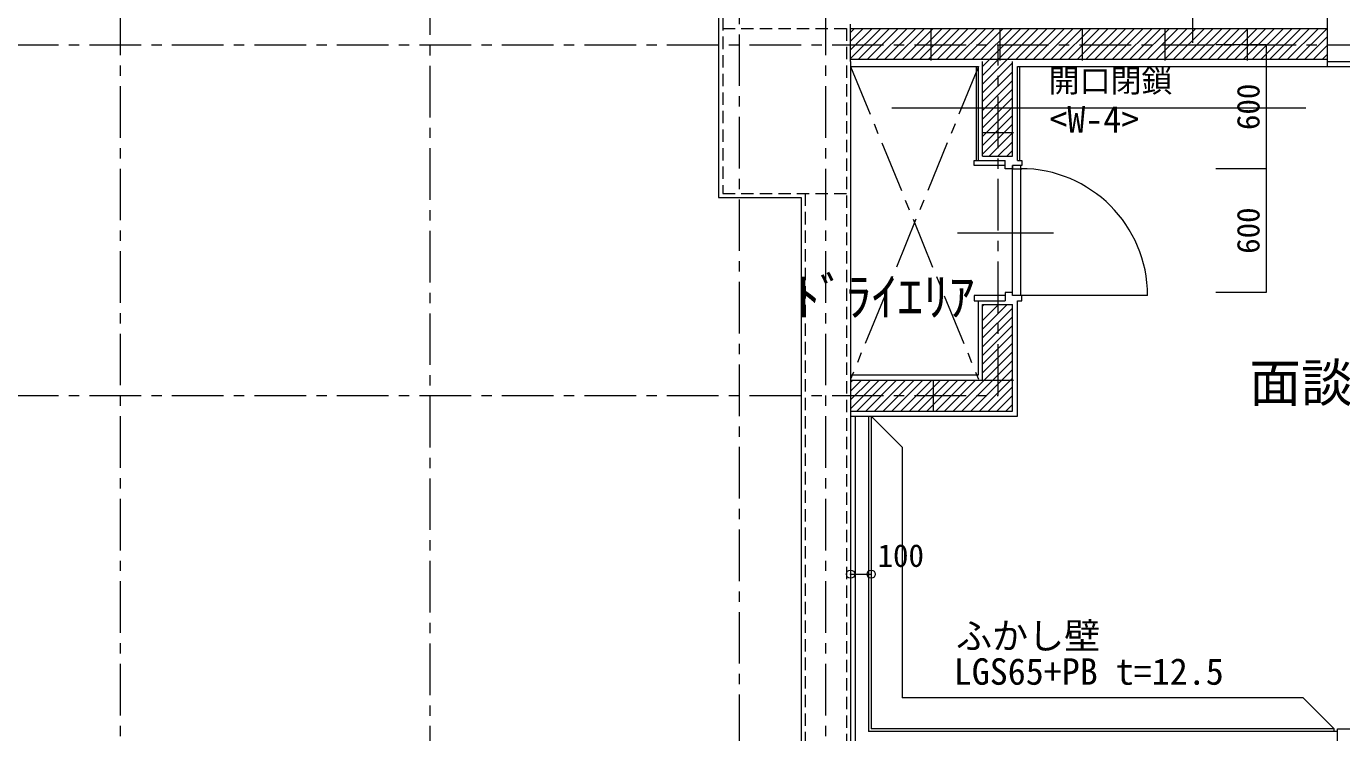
# Model space of a CAD drawing. Units: millimetres at full size, sheet at 1:50. Extents: x -17874 to 19699, y -20565 to 13459.
# Drawn here: x -12249 to -5872, y -6728 to -3304 of the extents above; entities that cross this region are included whole.
import ezdxf
from ezdxf.enums import TextEntityAlignment as Align

# ---------------------------------------------------------------- set-up
doc = ezdxf.new("R2010")
doc.units = ezdxf.units.MM
doc.header["$LTSCALE"] = 50
doc.header["$PDMODE"] = 32
doc.header["$PDSIZE"] = 40
doc.linetypes.add('CHAIN1', pattern=[8, 5, -1, 1, -1])
doc.linetypes.add('DASHED1', pattern=[1.8, 1.2, -0.6])
for name, color, linetype, lineweight in [('1-1_表（文字_固定）', 4, 'CHAIN1', 9), ('1-2', 3, 'Continuous', 18), ('1-3', 7, 'Continuous', 13), ('1-4', 4, 'Continuous', 9), ('1-5_建具姿図', 3, 'Continuous', 13), ('1-8', 134, 'Continuous', 5), ('E-F', 7, 'Continuous', 13)]:
    doc.layers.add(name, color=color, linetype=linetype, lineweight=lineweight)
doc.styles.add('ＭＳ ゴシック', font='')
doc.styles.get('ＭＳ ゴシック').set_extended_font_data('MS Gothic')

msp = doc.modelspace()

# ---------------------------------------------------------------- linework, layer by layer
at = {"layer": '1-1_表（文字_固定）'}
for p, q in [((-11793.07, -9444.31), (-11793.07, 8656.68)), ((-8793.07, 8656.68), (-8793.07, -9444.31)), ((-10293.07, 2104.37), (-10293.07, -9444.31)), ((-6593.07, -3384.31), (-6593.07, -854.87)), ((-8373.07, -9444.31), (-8373.07, -2954.47)), ((-14343.07, -3394.31), (-3761.15, -3394.31)), ((-7538.07, -5094.31), (-7538.07, -3394.31)), ((-14343.07, -5094.31), (-7538.07, -5094.31))]:
    msp.add_line(p, q, dxfattribs=at)
at = {"layer": '1-2'}
for p, q in [((-8893.07, -494.31), (-8893.07, -4134.31)), ((-8253.07, -3474.31), (-8253.07, -6854.31)), ((-8253.07, -3499.31), (-7633.07, -3499.31)), ((-7443.07, -3499.31), (-4568.9, -3499.31)), ((-8893.07, -4134.31), (-8493.07, -4134.31)), ((-8493.07, -4134.31), (-8493.07, -7094.31)), ((-5893.07, -6709.31), (-3248.07, -6709.31)), ((-5893.07, -6854.31), (-5893.07, -6709.31))]:
    msp.add_line(p, q, dxfattribs=at)
at = {"layer": '1-3', "linetype": 'DASHED1'}
msp.add_line((-8873.07, -3314.31), (-8273.07, -3314.31), dxfattribs=at)
at = {"layer": '1-3'}
for p, q in [((-8253.07, -3474.31), (-8253.07, -3294.31)), ((-5940.07, -3499.31), (-5940.07, -3264.31)), ((-7613.07, -3934.31), (-7613.07, -3474.31)), ((-7613.07, -3934.31), (-7613.07, -3474.31)), ((-7613.07, -4652.53), (-7468.07, -4652.53)), ((-7613.07, -5019.31), (-7613.07, -4652.53)), ((-7468.07, -5169.31), (-7468.07, -4652.53)), ((-8253.07, -5019.31), (-7613.07, -5019.31)), ((-8253.07, -5019.31), (-7613.07, -5019.31)), ((-8253.07, -5169.31), (-7468.07, -5169.31)), ((-8253.07, -5169.31), (-7468.07, -5169.31)), ((-8153.07, -5194.31), (-8153.07, -6709.31)), ((-8253.07, -5959.87), (-8153.07, -5959.87)), ((-5908.07, -6709.31), (-8153.07, -6709.31))]:
    msp.add_line(p, q, dxfattribs=at)
at = {"layer": '1-3', "color": 4, "lineweight": 9}
for p, q in [((-7863.07, -3469.31), (-7863.07, -3314.31)), ((-7528.07, -3469.31), (-7528.07, -3314.31)), ((-7128.07, -3469.31), (-7128.07, -3314.31)), ((-6728.07, -3469.31), (-6728.07, -3314.31)), ((-6328.07, -3469.31), (-6328.07, -3314.31)), ((-7613.07, -3819.31), (-7463.07, -3819.31)), ((-7853.07, -5019.31), (-7853.07, -5169.31)), ((-7613.07, -5019.31), (-7463.07, -5019.31)), ((-8230.57, -5194.31), (-8230.57, -6786.81)), ((-8165.57, -5194.31), (-8165.57, -6721.81)), ((-6058.07, -6559.31), (-8003.07, -6559.31)), ((-5908.07, -6709.31), (-6058.07, -6559.31)), ((-5893.07, -6721.81), (-8165.57, -6721.81)), ((-5908.07, -6721.81), (-5908.07, -6709.31))]:
    msp.add_line(p, q, dxfattribs=at)
at = {"layer": '1-3', "color": 3, "lineweight": 18}
for p, q in [((-8253.07, -3499.31), (-7633.07, -3499.31)), ((-7633.07, -3954.31), (-7633.07, -3499.31)), ((-7443.07, -3954.31), (-7443.07, -3499.31)), ((-7633.07, -4994.31), (-7633.07, -4634.3)), ((-7443.07, -5194.31), (-7443.07, -4634.3)), ((-8253.07, -4994.31), (-7633.07, -4994.31)), ((-8253.07, -5194.31), (-7443.07, -5194.31))]:
    msp.add_line(p, q, dxfattribs=at)
at = {"layer": '1-3', "color": 4, "linetype": 'CHAIN1', "lineweight": 9}
for p, q in [((-8253.07, -3499.31), (-7633.07, -5014.31)), ((-7633.07, -3499.31), (-8253.07, -5014.31))]:
    msp.add_line(p, q, dxfattribs=at)
at = {"layer": '1-3', "color": 2}
msp.add_line((-8053.07, -3699.31), (-6046.43, -3699.31), dxfattribs=at)
at = {"layer": '1-3', "linetype": 'DASHED1'}
for points in [[(-8873.07, -474.31), (-8873.07, -4114.31), (-8273.07, -4114.31)], [(-8273.07, -3314.31), (-8273.07, -6874.31), (-5873.07, -6874.31)], [(-8473.07, -4114.31), (-8473.07, -7074.31), (-5873.07, -7074.31)]]:
    msp.add_lwpolyline(points, dxfattribs=at)
at = {"layer": '1-3'}
msp.add_lwpolyline([(-7613.07, -3934.31), (-7468.07, -3934.31), (-7468.07, -3474.31)], dxfattribs=at)
at = {"layer": '1-3', "color": 4, "lineweight": 9}
msp.add_lwpolyline([(-8153.07, -5194.31), (-8003.07, -5344.31), (-8003.07, -6559.31)], dxfattribs=at)
at = {"layer": '1-3', "color": 2}
for p in [(-8253.07, -5959.87), (-8153.07, -5959.87)]:
    msp.add_point(p, dxfattribs=at)
at = {"layer": '1-4'}
for p, q in [((-7653.07, -3954.31), (-7503.07, -3954.31)), ((-7269.99, -4306.81), (-7733.88, -4306.81)), ((-6813.08, -4609.3), (-7468.07, -4609.3))]:
    msp.add_line(p, q, dxfattribs=at)
for points in [[(-7503.07, -3979.31), (-7653.07, -3979.31), (-7653.07, -3954.31)], [(-7443.07, -3954.31), (-7423.07, -3954.31), (-7423.07, -3979.31), (-7468.07, -3979.31), (-7468.07, -3994.31), (-7503.07, -3994.31), (-7503.07, -3954.31)], [(-7503.07, -4609.3), (-7653.07, -4609.3), (-7653.07, -4634.3), (-7503.07, -4634.3)], [(-7468.07, -4609.3), (-7468.07, -4594.3), (-7503.07, -4594.3), (-7503.07, -4634.3)], [(-7443.07, -4634.3), (-7423.07, -4634.3), (-7423.07, -4609.3)]]:
    msp.add_lwpolyline(points, dxfattribs=at)
at = {"layer": '1-8', "color": 7, "lineweight": 13}
for p, q in [((-8253.07, -3314.31), (-5940.07, -3314.31)), ((-8253.07, -3464.31), (-5940.07, -3464.31))]:
    msp.add_line(p, q, dxfattribs=at)
at = {"layer": '1-8'}
for p, q in [((-8253.07, -3460.88), (-8106.5, -3314.31)), ((-8253.07, -3418.46), (-8148.93, -3314.31)), ((-8253.07, -3376.03), (-8191.35, -3314.31)), ((-8253.07, -3333.6), (-8233.78, -3314.31)), ((-8214.07, -3464.31), (-8064.07, -3314.31)), ((-8171.65, -3464.31), (-8021.65, -3314.31)), ((-8129.22, -3464.31), (-7979.22, -3314.31)), ((-8086.79, -3464.31), (-7936.79, -3314.31)), ((-8044.37, -3464.31), (-7894.37, -3314.31)), ((-8001.94, -3464.31), (-7851.94, -3314.31)), ((-7959.51, -3464.31), (-7809.51, -3314.31)), ((-7917.09, -3464.31), (-7767.09, -3314.31)), ((-7874.66, -3464.31), (-7724.66, -3314.31)), ((-7832.24, -3464.31), (-7682.24, -3314.31)), ((-7789.81, -3464.31), (-7639.81, -3314.31)), ((-7747.38, -3464.31), (-7597.38, -3314.31)), ((-7704.96, -3464.31), (-7554.96, -3314.31)), ((-7662.53, -3464.31), (-7512.53, -3314.31)), ((-7620.1, -3464.31), (-7470.1, -3314.31)), ((-7577.68, -3464.31), (-7427.68, -3314.31)), ((-7535.25, -3464.31), (-7385.25, -3314.31)), ((-7492.82, -3464.31), (-7342.82, -3314.31)), ((-7450.4, -3464.31), (-7300.4, -3314.31)), ((-7407.97, -3464.31), (-7257.97, -3314.31)), ((-7365.54, -3464.31), (-7215.54, -3314.31)), ((-7323.12, -3464.31), (-7173.12, -3314.31)), ((-7280.69, -3464.31), (-7130.69, -3314.31)), ((-7238.27, -3464.31), (-7088.27, -3314.31)), ((-7195.84, -3464.31), (-7045.84, -3314.31)), ((-7153.41, -3464.31), (-7003.41, -3314.31)), ((-7110.99, -3464.31), (-6960.99, -3314.31)), ((-7068.56, -3464.31), (-6918.56, -3314.31)), ((-7026.13, -3464.31), (-6876.13, -3314.31)), ((-6983.71, -3464.31), (-6833.71, -3314.31)), ((-6941.28, -3464.31), (-6791.28, -3314.31)), ((-6898.85, -3464.31), (-6748.85, -3314.31)), ((-6856.43, -3464.31), (-6706.43, -3314.31)), ((-6814, -3464.31), (-6664, -3314.31)), ((-6771.58, -3464.31), (-6621.58, -3314.31)), ((-6729.15, -3464.31), (-6579.15, -3314.31)), ((-6686.72, -3464.31), (-6536.72, -3314.31)), ((-6644.3, -3464.31), (-6494.3, -3314.31)), ((-6601.87, -3464.31), (-6451.87, -3314.31)), ((-6559.44, -3464.31), (-6409.44, -3314.31)), ((-6517.02, -3464.31), (-6367.02, -3314.31)), ((-6474.59, -3464.31), (-6324.59, -3314.31)), ((-6432.16, -3464.31), (-6282.16, -3314.31)), ((-6389.74, -3464.31), (-6239.74, -3314.31)), ((-6347.31, -3464.31), (-6197.31, -3314.31)), ((-6304.88, -3464.31), (-6154.88, -3314.31)), ((-6262.46, -3464.31), (-6112.46, -3314.31)), ((-6220.03, -3464.31), (-6070.03, -3314.31)), ((-6177.61, -3464.31), (-6027.61, -3314.31)), ((-6135.18, -3464.31), (-5985.18, -3314.31)), ((-6092.75, -3464.31), (-5942.75, -3314.31)), ((-6050.33, -3464.31), (-5940.07, -3354.06)), ((-6007.9, -3464.31), (-5940.07, -3396.48)), ((-5965.47, -3464.31), (-5940.07, -3438.91)), ((-7613.07, -3584.56), (-7492.82, -3464.31)), ((-7613.07, -3542.13), (-7535.25, -3464.31)), ((-7613.07, -3499.71), (-7577.68, -3464.31)), ((-7613.07, -3626.98), (-7468.07, -3481.98)), ((-7613.07, -3669.41), (-7468.07, -3524.41)), ((-7613.07, -3711.84), (-7468.07, -3566.83)), ((-7613.07, -3754.26), (-7468.07, -3609.26)), ((-7613.07, -3796.69), (-7468.07, -3651.69)), ((-7613.07, -3839.12), (-7468.07, -3694.11)), ((-7613.07, -3881.54), (-7468.07, -3736.54)), ((-7613.07, -3923.97), (-7468.07, -3778.97)), ((-7580.99, -3934.31), (-7468.07, -3821.39)), ((-7538.56, -3934.31), (-7468.07, -3863.82)), ((-7496.13, -3934.31), (-7468.07, -3906.25)), ((-7613.07, -4660.88), (-7604.73, -4652.53)), ((-7613.07, -4730.07), (-7535.53, -4652.53)), ((-7613.07, -4772.5), (-7493.11, -4652.53)), ((-7613.07, -4814.92), (-7468.07, -4669.92)), ((-7613.07, -4857.35), (-7468.07, -4712.35)), ((-7613.07, -4899.78), (-7468.07, -4754.77)), ((-7613.07, -4942.2), (-7468.07, -4797.2)), ((-7613.07, -4984.63), (-7468.07, -4839.63)), ((-7755.33, -5169.31), (-7468.07, -4882.05)), ((-7712.9, -5169.31), (-7468.07, -4924.48)), ((-7670.47, -5169.31), (-7468.07, -4966.91)), ((-8253.07, -5157.94), (-8114.44, -5019.31)), ((-8253.07, -5115.51), (-8156.87, -5019.31)), ((-8253.07, -5073.09), (-8199.3, -5019.31)), ((-8253.07, -5030.66), (-8241.72, -5019.31)), ((-8222.02, -5169.31), (-8072.02, -5019.31)), ((-8179.59, -5169.31), (-8029.59, -5019.31)), ((-8137.16, -5169.31), (-7987.16, -5019.31)), ((-8094.74, -5169.31), (-7944.74, -5019.31)), ((-8052.31, -5169.31), (-7902.31, -5019.31)), ((-8009.88, -5169.31), (-7859.88, -5019.31)), ((-7967.46, -5169.31), (-7817.46, -5019.31)), ((-7925.03, -5169.31), (-7775.03, -5019.31)), ((-7882.61, -5169.31), (-7732.61, -5019.31)), ((-7840.18, -5169.31), (-7690.18, -5019.31)), ((-7797.75, -5169.31), (-7647.75, -5019.31)), ((-7628.05, -5169.31), (-7468.07, -5009.33)), ((-7585.62, -5169.31), (-7468.07, -5051.76)), ((-7543.19, -5169.31), (-7468.07, -5094.18)), ((-7500.77, -5169.31), (-7468.07, -5136.61))]:
    msp.add_line(p, q, dxfattribs=at)
at = {"layer": '1-8', "color": 4, "lineweight": 9}
msp.add_line((-5940.07, -3474.31), (-4568.9, -3474.31), dxfattribs=at)
at = {"layer": 'E-F'}
for p, q in [((-6237.33, -3394.31), (-6482.96, -3394.31)), ((-6237.33, -3394.31), (-6237.33, -3994.31)), ((-7643.07, -3954.31), (-7643.07, -3499.31)), ((-7433.07, -3954.31), (-7433.07, -3499.31)), ((-7468.07, -4609.3), (-7468.07, -3979.31)), ((-7468.07, -3994.31), (-7423.07, -3994.31)), ((-7428.07, -4609.3), (-7428.07, -3979.31)), ((-6237.33, -3994.31), (-6482.96, -3994.31)), ((-6237.33, -3994.31), (-6237.33, -4594.3)), ((-6237.33, -4594.3), (-6482.96, -4594.3))]:
    msp.add_line(p, q, dxfattribs=at)
at = {"layer": 'E-F', "color": 4, "lineweight": 9}
msp.add_arc((-7428.07, -4609.3), 615, 0, 90, dxfattribs=at)

# ---------------------------------------------------------------- texts
at = {"layer": '1-3', "style": 'ＭＳ ゴシック'}
msp.add_text('100', height=110, dxfattribs=at).set_placement((-8121.87, -5957.47), align=Align.BOTTOM_LEFT)
at = {"layer": '1-3', "color": 3, "style": 'ＭＳ ゴシック'}
for s, p in [('ふかし壁', (-7742.28, -6361.04)), ('LGS65+PB t=12.5', (-7752.88, -6534.19))]:
    msp.add_text(s, height=128.3, dxfattribs=at).set_placement(p, align=Align.BOTTOM_LEFT)
at = {"layer": '1-5_建具姿図', "color": 7, "style": 'ＭＳ ゴシック'}
msp.add_text('開口閉鎖', height=110, dxfattribs=at).set_placement((-7292.74, -3656.49), align=Align.BOTTOM_LEFT)
at = {"layer": '1-5_建具姿図', "style": 'ＭＳ ゴシック'}
for s, height, p in [('<W-4>', 128.3, (-7289.64, -3857.53)), ('ﾄﾞﾗｲｴﾘｱ', 183.3, (-8526.54, -4762.1)), ('面談室１', 183.3, (-6319.41, -5178.84))]:
    msp.add_text(s, height=height, dxfattribs=at).set_placement(p, align=Align.BOTTOM_LEFT)
at = {"layer": 'E-F', "style": 'ＭＳ ゴシック'}
for p in [(-6237.33, -3806.81), (-6237.33, -4406.81)]:
    msp.add_text('600', height=110, rotation=90, dxfattribs=at).set_placement(p, align=Align.BOTTOM_LEFT)

doc.saveas('drawing.dxf')
